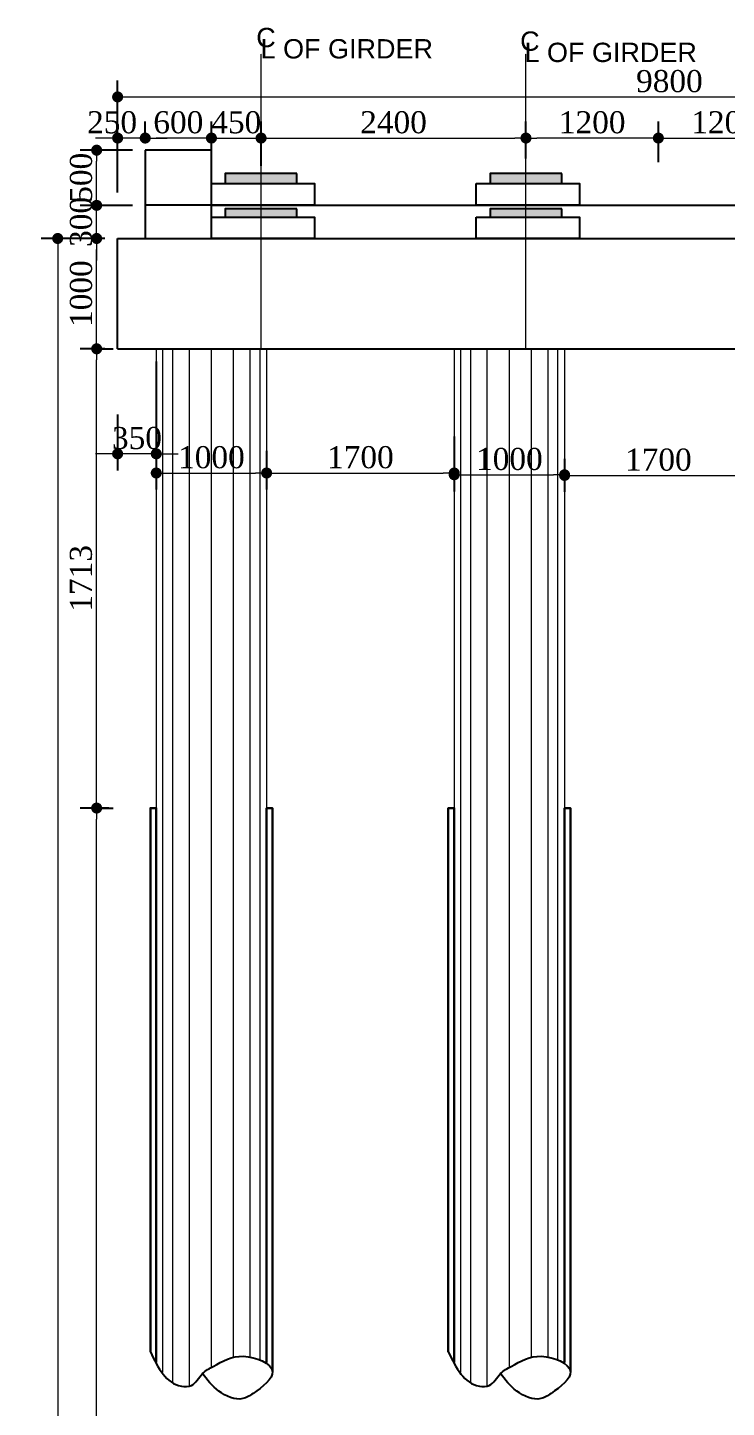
# Model space of a CAD drawing. Header units: millimetres. Extents: x -452357 to 35267, y 81803 to 461763.
# Drawn here: x -277577 to -271245, y 292530 to 305036 of the extents above; entities that cross this region are included whole.
import ezdxf

# ---------------------------------------------------------------- set-up
doc = ezdxf.new("R2010")
doc.units = ezdxf.units.MM
doc.header["$PDMODE"] = 2
doc.linetypes.add('CENTER', pattern=[2, 1.25, -0.25, 0.25, -0.25])
doc.layers.get('Defpoints').update_dxf_attribs({"lineweight": 13})
for name, color, linetype, lineweight in [('Center Line', 34, 'Continuous', 15), ('dim', 96, 'Continuous', 25), ('Dimision', 96, 'Continuous', 18), ('hatch', 65, 'Continuous', 15), ('Pile', 11, 'Continuous', 15), ('Steel Casing', 70, 'Continuous', 30), ('Text', 7, 'Continuous', 15)]:
    doc.layers.add(name, color=color, linetype=linetype, lineweight=lineweight)
doc.layers.add('Pire Line', color=11, linetype='Continuous')
doc.styles.add('ROMANS', font='arial.ttf', dxfattribs={"height": 200})
doc.styles.get("Standard").update_dxf_attribs({"font": 'times.ttf'})
doc.dimstyles.new('ISO-25', dxfattribs={"dimtxt": 175, "dimasz": 100, "dimexe": 65, "dimexo": 115.625, "dimgap": 40, "dimtad": 1, "dimtoh": 1, "dimdec": 0, "dimtxsty": 'Standard', "dimblk": 'DOT', "dimcen": 300, "dimclrd": 256, "dimclre": 256, "dimclrt": 256, "dimadec": 0, "dimazin": 0, "dimtfac": 1, "dimtdec": 0, "dimtix": 1, "dimtmove": 0, "dimatfit": 3, "dimldrblk": 'DOT', "dimfxl": 75, "dimlwd": -1, "dimarcsym": 0})

# ---------------------------------------------------------------- blocks, each defined once
blk = doc.blocks.new('_Dot')
at = {"color": 0, "linetype": 'ByBlock', "lineweight": -2}
blk.add_line((-0.5, 0), (-1, 0), dxfattribs=at)
at = {"color": 0, "linetype": 'ByBlock', "const_width": 0.5}
blk.add_lwpolyline([(-0.25, 0, 1), (0.25, 0, 1)], format="xyb", close=True, dxfattribs=at)
blk = doc.blocks.new('*D451')
at = {"layer": 'Defpoints', "color": 0, "ltscale": 3, "transparency": 16777216}
for p in [(-276951, 303125), (-276761, 303125), (-276761, 302125)]:
    blk.add_point(p, dxfattribs=at)
at = {"layer": 'Dimision', "color": 1, "lineweight": -2, "ltscale": 3, "transparency": 16777216}
for p, q in [((-276877, 303125), (-277101, 303125)), ((-276877, 302125), (-277101, 302125))]:
    blk.add_line(p, q, dxfattribs=at)
at = {"layer": 'Dimision', "ltscale": 3, "transparency": 16777216}
blk.add_line((-276951, 302225), (-276951, 303025), dxfattribs=at)
at = {"layer": 'Dimision', "ltscale": 3, "transparency": 16777216, "xscale": 100, "yscale": 100, "zscale": 100}
for p, rotation in [((-276951, 303125), 90), ((-276951, 302125), 270)]:
    blk.add_blockref('_Dot', p, dxfattribs=dict(at, rotation=rotation))
at = {"layer": 'Dimision', "ltscale": 3, "transparency": 16777216, "insert": (-277092, 302625), "char_height": 200, "attachment_point": 5, "rotation": 90}
blk.add_mtext('1000', dxfattribs=at)
blk = doc.blocks.new('*D395')
at = {"layer": 'Defpoints', "color": 0, "ltscale": 3, "transparency": 16777216}
for p in [(-275461, 304035), (-275911, 303668), (-275461, 303733)]:
    blk.add_point(p, dxfattribs=at)
at = {"layer": 'Dimision', "color": 1, "lineweight": -2, "ltscale": 3, "transparency": 16777216}
for p, q in [((-275911, 303783), (-275911, 304185)), ((-275461, 303849), (-275461, 304185))]:
    blk.add_line(p, q, dxfattribs=at)
at = {"layer": 'Dimision', "ltscale": 3, "transparency": 16777216}
for p, q in [((-276011, 304035), (-276111, 304035)), ((-275911, 304035), (-275461, 304035)), ((-275361, 304035), (-275261, 304035))]:
    blk.add_line(p, q, dxfattribs=at)
at = {"layer": 'Dimision', "ltscale": 3, "transparency": 16777216, "xscale": 100, "yscale": 100, "zscale": 100}
blk.add_blockref('_Dot', (-275911, 304035), dxfattribs=at)
at = {"layer": 'Dimision', "ltscale": 3, "transparency": 16777216, "xscale": 100, "yscale": 100, "zscale": 100, "rotation": 180}
blk.add_blockref('_Dot', (-275461, 304035), dxfattribs=at)
at = {"layer": 'Dimision', "ltscale": 3, "transparency": 16777216, "insert": (-275686, 304177), "char_height": 200, "attachment_point": 5}
blk.add_mtext('450', dxfattribs=at)
blk = doc.blocks.new('*D396')
at = {"layer": 'Defpoints', "color": 0, "ltscale": 3, "transparency": 16777216}
for p in [(-273061, 304035), (-273061, 303733), (-271861, 303701)]:
    blk.add_point(p, dxfattribs=at)
at = {"layer": 'Dimision', "color": 1, "lineweight": -2, "ltscale": 3, "transparency": 16777216}
for p, q in [((-273061, 303849), (-273061, 304185)), ((-271861, 303816), (-271861, 304185))]:
    blk.add_line(p, q, dxfattribs=at)
at = {"layer": 'Dimision', "ltscale": 3, "transparency": 16777216}
blk.add_line((-271961, 304035), (-272961, 304035), dxfattribs=at)
at = {"layer": 'Dimision', "ltscale": 3, "transparency": 16777216, "xscale": 100, "yscale": 100, "zscale": 100, "rotation": 180}
blk.add_blockref('_Dot', (-273061, 304035), dxfattribs=at)
at = {"layer": 'Dimision', "ltscale": 3, "transparency": 16777216, "xscale": 100, "yscale": 100, "zscale": 100}
blk.add_blockref('_Dot', (-271861, 304035), dxfattribs=at)
at = {"layer": 'Dimision', "ltscale": 3, "transparency": 16777216, "insert": (-272461, 304177), "char_height": 200, "attachment_point": 5}
blk.add_mtext('1200', dxfattribs=at)
blk = doc.blocks.new('*D397')
at = {"layer": 'Defpoints', "color": 0, "ltscale": 3, "transparency": 16777216}
for p in [(-270661, 304035), (-271861, 303701), (-270661, 303651)]:
    blk.add_point(p, dxfattribs=at)
at = {"layer": 'Dimision', "color": 1, "lineweight": -2, "ltscale": 3, "transparency": 16777216}
for p, q in [((-271861, 303816), (-271861, 304185)), ((-270661, 303767), (-270661, 304185))]:
    blk.add_line(p, q, dxfattribs=at)
at = {"layer": 'Dimision', "ltscale": 3, "transparency": 16777216}
blk.add_line((-271761, 304035), (-270761, 304035), dxfattribs=at)
at = {"layer": 'Dimision', "ltscale": 3, "transparency": 16777216, "xscale": 100, "yscale": 100, "zscale": 100, "rotation": 180}
blk.add_blockref('_Dot', (-271861, 304035), dxfattribs=at)
at = {"layer": 'Dimision', "ltscale": 3, "transparency": 16777216, "xscale": 100, "yscale": 100, "zscale": 100}
blk.add_blockref('_Dot', (-270661, 304035), dxfattribs=at)
at = {"layer": 'Dimision', "ltscale": 3, "transparency": 16777216, "insert": (-271261, 304177), "char_height": 200, "attachment_point": 5}
blk.add_mtext('1200', dxfattribs=at)
blk = doc.blocks.new('*D399')
at = {"layer": 'Defpoints', "color": 0, "ltscale": 3, "transparency": 16777216}
for p in [(-266961, 304408), (-276761, 303442), (-266961, 303511)]:
    blk.add_point(p, dxfattribs=at)
at = {"layer": 'Dimision', "color": 1, "lineweight": -2, "ltscale": 3, "transparency": 16777216}
for p, q in [((-276761, 303557), (-276761, 304558)), ((-266961, 303627), (-266961, 304558))]:
    blk.add_line(p, q, dxfattribs=at)
at = {"layer": 'Dimision', "ltscale": 3, "transparency": 16777216}
blk.add_line((-276661, 304408), (-267061, 304408), dxfattribs=at)
at = {"layer": 'Dimision', "ltscale": 3, "transparency": 16777216, "xscale": 100, "yscale": 100, "zscale": 100, "rotation": 180}
blk.add_blockref('_Dot', (-276761, 304408), dxfattribs=at)
at = {"layer": 'Dimision', "ltscale": 3, "transparency": 16777216, "xscale": 100, "yscale": 100, "zscale": 100}
blk.add_blockref('_Dot', (-266961, 304408), dxfattribs=at)
at = {"layer": 'Dimision', "ltscale": 3, "transparency": 16777216, "insert": (-271761, 304550), "char_height": 200, "attachment_point": 5}
blk.add_mtext('9800', dxfattribs=at)
blk = doc.blocks.new('*D400')
at = {"layer": 'Defpoints', "color": 0, "ltscale": 3, "transparency": 16777216}
for p in [(-273061, 304035), (-275461, 303668), (-273061, 303733)]:
    blk.add_point(p, dxfattribs=at)
at = {"layer": 'Dimision', "color": 1, "lineweight": -2, "ltscale": 3, "transparency": 16777216}
for p, q in [((-275461, 303783), (-275461, 304185)), ((-273061, 303849), (-273061, 304185))]:
    blk.add_line(p, q, dxfattribs=at)
at = {"layer": 'Dimision', "ltscale": 3, "transparency": 16777216}
blk.add_line((-275361, 304035), (-273161, 304035), dxfattribs=at)
at = {"layer": 'Dimision', "ltscale": 3, "transparency": 16777216, "xscale": 100, "yscale": 100, "zscale": 100, "rotation": 180}
blk.add_blockref('_Dot', (-275461, 304035), dxfattribs=at)
at = {"layer": 'Dimision', "ltscale": 3, "transparency": 16777216, "xscale": 100, "yscale": 100, "zscale": 100}
blk.add_blockref('_Dot', (-273061, 304035), dxfattribs=at)
at = {"layer": 'Dimision', "ltscale": 3, "transparency": 16777216, "insert": (-274261, 304177), "char_height": 200, "attachment_point": 5}
blk.add_mtext('2400', dxfattribs=at)
blk = doc.blocks.new('*D340')
at = {"layer": 'Defpoints', "color": 0, "ltscale": 3, "transparency": 16777216}
for p in [(-277015, 297962), (-276951, 297962), (-276798, 286962)]:
    blk.add_point(p, dxfattribs=at)
at = {"layer": 'Dimision', "color": 1, "lineweight": -2, "ltscale": 3, "transparency": 16777216}
for p, q in [((-276900, 297962), (-276801, 297962)), ((-276914, 286962), (-277101, 286962))]:
    blk.add_line(p, q, dxfattribs=at)
at = {"layer": 'Dimision', "ltscale": 3, "transparency": 16777216}
blk.add_line((-276951, 287062), (-276951, 297862), dxfattribs=at)
at = {"layer": 'Dimision', "ltscale": 3, "transparency": 16777216, "xscale": 100, "yscale": 100, "zscale": 100}
for p, rotation in [((-276951, 297962), 90), ((-276951, 286962), 270)]:
    blk.add_blockref('_Dot', p, dxfattribs=dict(at, rotation=rotation))
at = {"layer": 'Dimision', "ltscale": 3, "transparency": 16777216, "insert": (-277092, 292001), "char_height": 200, "attachment_point": 5, "rotation": 90}
blk.add_mtext('22000', dxfattribs=at)
blk = doc.blocks.new('*D342')
at = {"layer": 'Defpoints', "color": 0, "ltscale": 0.25, "transparency": 16777216}
for p in [(-277070, 302125), (-276951, 302125), (-276726, 297962)]:
    blk.add_point(p, dxfattribs=at)
at = {"layer": 'Dimision', "color": 1, "lineweight": -2, "ltscale": 0.25, "transparency": 16777216}
for p, q in [((-276954, 302125), (-276801, 302125)), ((-276841, 297962), (-277101, 297962))]:
    blk.add_line(p, q, dxfattribs=at)
at = {"layer": 'Dimision', "ltscale": 0.25, "transparency": 16777216}
blk.add_line((-276951, 298062), (-276951, 302025), dxfattribs=at)
at = {"layer": 'Dimision', "ltscale": 0.25, "transparency": 16777216, "xscale": 100, "yscale": 100, "zscale": 100}
for p, rotation in [((-276951, 302125), 90), ((-276951, 297962), 270)]:
    blk.add_blockref('_Dot', p, dxfattribs=dict(at, rotation=rotation))
at = {"layer": 'Dimision', "ltscale": 0.25, "transparency": 16777216, "insert": (-277093, 300044), "char_height": 200, "attachment_point": 5, "rotation": 90}
blk.add_mtext('1713', dxfattribs=at)
blk = doc.blocks.new('*D343')
at = {"layer": 'Defpoints', "color": 0, "ltscale": 3, "transparency": 16777216}
for p in [(-276411, 302125), (-276761, 301645), (-276761, 301173)]:
    blk.add_point(p, dxfattribs=at)
at = {"layer": 'Dimision', "color": 1, "lineweight": -2, "ltscale": 3, "transparency": 16777216}
for p, q in [((-276411, 302010), (-276411, 301023)), ((-276761, 301530), (-276761, 301023))]:
    blk.add_line(p, q, dxfattribs=at)
at = {"layer": 'Dimision', "ltscale": 3, "transparency": 16777216}
for p, q in [((-276861, 301173), (-276961, 301173)), ((-276411, 301173), (-276761, 301173)), ((-276311, 301173), (-276211, 301173))]:
    blk.add_line(p, q, dxfattribs=at)
at = {"layer": 'Dimision', "ltscale": 3, "transparency": 16777216, "xscale": 100, "yscale": 100, "zscale": 100}
blk.add_blockref('_Dot', (-276761, 301173), dxfattribs=at)
at = {"layer": 'Dimision', "ltscale": 3, "transparency": 16777216, "xscale": 100, "yscale": 100, "zscale": 100, "rotation": 180}
blk.add_blockref('_Dot', (-276411, 301173), dxfattribs=at)
at = {"layer": 'Dimision', "ltscale": 3, "transparency": 16777216, "insert": (-276586, 301315), "char_height": 200, "attachment_point": 5}
blk.add_mtext('350', dxfattribs=at)
blk = doc.blocks.new('*D353')
at = {"layer": 'Defpoints', "color": 0, "ltscale": 0.25, "transparency": 16777216}
for p in [(-276511, 304035), (-276511, 303925), (-275911, 303668)]:
    blk.add_point(p, dxfattribs=at)
at = {"layer": 'Dimision', "color": 1, "lineweight": -2, "ltscale": 0.25, "transparency": 16777216}
for p, q in [((-276511, 304041), (-276511, 304185)), ((-275911, 303783), (-275911, 304185))]:
    blk.add_line(p, q, dxfattribs=at)
at = {"layer": 'Dimision', "ltscale": 0.25, "transparency": 16777216}
blk.add_line((-276011, 304035), (-276411, 304035), dxfattribs=at)
at = {"layer": 'Dimision', "ltscale": 0.25, "transparency": 16777216, "xscale": 100, "yscale": 100, "zscale": 100, "rotation": 180}
blk.add_blockref('_Dot', (-276511, 304035), dxfattribs=at)
at = {"layer": 'Dimision', "ltscale": 0.25, "transparency": 16777216, "xscale": 100, "yscale": 100, "zscale": 100}
blk.add_blockref('_Dot', (-275911, 304035), dxfattribs=at)
at = {"layer": 'Dimision', "ltscale": 0.25, "transparency": 16777216, "insert": (-276211, 304177), "char_height": 200, "attachment_point": 5}
blk.add_mtext('600', dxfattribs=at)
blk = doc.blocks.new('*D354')
at = {"layer": 'Defpoints', "color": 0, "ltscale": 0.25, "transparency": 16777216}
for p in [(-276761, 304035), (-276511, 303925), (-276761, 303425)]:
    blk.add_point(p, dxfattribs=at)
at = {"layer": 'Dimision', "color": 1, "lineweight": -2, "ltscale": 0.25, "transparency": 16777216}
for p, q in [((-276761, 303541), (-276761, 304185)), ((-276511, 304041), (-276511, 304185))]:
    blk.add_line(p, q, dxfattribs=at)
at = {"layer": 'Dimision', "ltscale": 0.25, "transparency": 16777216}
for p, q in [((-276861, 304035), (-276961, 304035)), ((-276511, 304035), (-276761, 304035)), ((-276411, 304035), (-276311, 304035))]:
    blk.add_line(p, q, dxfattribs=at)
at = {"layer": 'Dimision', "ltscale": 0.25, "transparency": 16777216, "xscale": 100, "yscale": 100, "zscale": 100}
blk.add_blockref('_Dot', (-276761, 304035), dxfattribs=at)
at = {"layer": 'Dimision', "ltscale": 0.25, "transparency": 16777216, "xscale": 100, "yscale": 100, "zscale": 100, "rotation": 180}
blk.add_blockref('_Dot', (-276511, 304035), dxfattribs=at)
at = {"layer": 'Dimision', "ltscale": 0.25, "transparency": 16777216, "insert": (-276811, 304177), "char_height": 200, "attachment_point": 5}
blk.add_mtext('250', dxfattribs=at)
blk = doc.blocks.new('*D423')
at = {"layer": 'Defpoints', "color": 0, "ltscale": 0.25, "transparency": 16777216}
for p in [(-276951, 303425), (-276511, 303425), (-276761, 303125)]:
    blk.add_point(p, dxfattribs=at)
at = {"layer": 'Dimision', "ltscale": 0.25, "transparency": 16777216}
for p, q in [((-276951, 303525), (-276951, 303625)), ((-276951, 303125), (-276951, 303425)), ((-276951, 303025), (-276951, 302925))]:
    blk.add_line(p, q, dxfattribs=at)
at = {"layer": 'Dimision', "color": 1, "lineweight": -2, "ltscale": 0.25, "transparency": 16777216}
for p, q in [((-276627, 303425), (-277101, 303425)), ((-276877, 303125), (-277101, 303125))]:
    blk.add_line(p, q, dxfattribs=at)
at = {"layer": 'Dimision', "ltscale": 0.25, "transparency": 16777216, "xscale": 100, "yscale": 100, "zscale": 100}
for p, rotation in [((-276951, 303425), 270), ((-276951, 303125), 90)]:
    blk.add_blockref('_Dot', p, dxfattribs=dict(at, rotation=rotation))
at = {"layer": 'Dimision', "ltscale": 0.25, "transparency": 16777216, "insert": (-277092, 303275), "char_height": 200, "attachment_point": 5, "rotation": 90}
blk.add_mtext('300', dxfattribs=at)
blk = doc.blocks.new('*D425')
at = {"layer": 'Defpoints', "color": 0, "ltscale": 0.25, "transparency": 16777216}
for p in [(-276761, 303125), (-277304, 276885), (-276411, 276885)]:
    blk.add_point(p, dxfattribs=at)
at = {"layer": 'Dimision', "color": 1, "lineweight": -2, "ltscale": 0.25, "transparency": 16777216}
for p, q in [((-276877, 303125), (-277454, 303125)), ((-276527, 276885), (-277454, 276885))]:
    blk.add_line(p, q, dxfattribs=at)
at = {"layer": 'Dimision', "ltscale": 0.25, "transparency": 16777216}
blk.add_line((-277304, 303025), (-277304, 276985), dxfattribs=at)
at = {"layer": 'Dimision', "ltscale": 0.25, "transparency": 16777216, "xscale": 100, "yscale": 100, "zscale": 100}
for p, rotation in [((-277304, 303125), 90), ((-277304, 276885), 270)]:
    blk.add_blockref('_Dot', p, dxfattribs=dict(at, rotation=rotation))
at = {"layer": 'Dimision', "ltscale": 0.25, "transparency": 16777216, "insert": (-277446, 290005), "char_height": 200, "attachment_point": 5, "rotation": 90}
blk.add_mtext('56450', dxfattribs=at)
blk = doc.blocks.new('*D369')
at = {"layer": 'Defpoints', "color": 0, "ltscale": 0.25, "transparency": 16777216}
for p in [(-276951, 303925), (-276511, 303925), (-276511, 303425)]:
    blk.add_point(p, dxfattribs=at)
at = {"layer": 'Dimision', "color": 1, "lineweight": -2, "ltscale": 0.25, "transparency": 16777216}
for p, q in [((-276627, 303925), (-277101, 303925)), ((-276627, 303425), (-277101, 303425))]:
    blk.add_line(p, q, dxfattribs=at)
at = {"layer": 'Dimision', "ltscale": 0.25, "transparency": 16777216}
blk.add_line((-276951, 303525), (-276951, 303825), dxfattribs=at)
at = {"layer": 'Dimision', "ltscale": 0.25, "transparency": 16777216, "xscale": 100, "yscale": 100, "zscale": 100}
for p, rotation in [((-276951, 303925), 90), ((-276951, 303425), 270)]:
    blk.add_blockref('_Dot', p, dxfattribs=dict(at, rotation=rotation))
at = {"layer": 'Dimision', "ltscale": 0.25, "transparency": 16777216, "insert": (-277092, 303675), "char_height": 200, "attachment_point": 5, "rotation": 90}
blk.add_mtext('500', dxfattribs=at)
blk = doc.blocks.new('*D440')
at = {"layer": 'Defpoints', "color": 0, "ltscale": 0.25, "transparency": 16777216}
for p in [(-276411, 301640), (-275411, 301315), (-275411, 300999)]:
    blk.add_point(p, dxfattribs=at)
at = {"layer": 'Dimision', "color": 1, "lineweight": -2, "ltscale": 0.25, "transparency": 16777216}
for p, q in [((-276411, 301524), (-276411, 300849)), ((-275411, 301199), (-275411, 300849))]:
    blk.add_line(p, q, dxfattribs=at)
at = {"layer": 'Dimision', "ltscale": 0.25, "transparency": 16777216}
blk.add_line((-276311, 300999), (-275511, 300999), dxfattribs=at)
at = {"layer": 'Dimision', "ltscale": 0.25, "transparency": 16777216, "xscale": 100, "yscale": 100, "zscale": 100, "rotation": 180}
blk.add_blockref('_Dot', (-276411, 300999), dxfattribs=at)
at = {"layer": 'Dimision', "ltscale": 0.25, "transparency": 16777216, "xscale": 100, "yscale": 100, "zscale": 100}
blk.add_blockref('_Dot', (-275411, 300999), dxfattribs=at)
at = {"layer": 'Dimision', "ltscale": 0.25, "transparency": 16777216, "insert": (-275911, 301141), "char_height": 200, "attachment_point": 5}
blk.add_mtext('1000', dxfattribs=at)
blk = doc.blocks.new('*D441')
at = {"layer": 'Defpoints', "color": 0, "ltscale": 0.25, "transparency": 16777216}
for p in [(-273711, 301445), (-275411, 301315), (-273711, 300999)]:
    blk.add_point(p, dxfattribs=at)
at = {"layer": 'Dimision', "color": 1, "lineweight": -2, "ltscale": 0.25, "transparency": 16777216}
for p, q in [((-273711, 301329), (-273711, 300849)), ((-275411, 301199), (-275411, 300849))]:
    blk.add_line(p, q, dxfattribs=at)
at = {"layer": 'Dimision', "ltscale": 0.25, "transparency": 16777216}
blk.add_line((-275311, 300999), (-273811, 300999), dxfattribs=at)
at = {"layer": 'Dimision', "ltscale": 0.25, "transparency": 16777216, "xscale": 100, "yscale": 100, "zscale": 100, "rotation": 180}
blk.add_blockref('_Dot', (-275411, 300999), dxfattribs=at)
at = {"layer": 'Dimision', "ltscale": 0.25, "transparency": 16777216, "xscale": 100, "yscale": 100, "zscale": 100}
blk.add_blockref('_Dot', (-273711, 300999), dxfattribs=at)
at = {"layer": 'Dimision', "ltscale": 0.25, "transparency": 16777216, "insert": (-274561, 301141), "char_height": 200, "attachment_point": 5}
blk.add_mtext('1700', dxfattribs=at)
blk = doc.blocks.new('*D442')
at = {"layer": 'Defpoints', "color": 0, "ltscale": 0.25, "transparency": 16777216}
for p in [(-273711, 301445), (-272711, 301244), (-272711, 300983)]:
    blk.add_point(p, dxfattribs=at)
at = {"layer": 'Dimision', "color": 1, "lineweight": -2, "ltscale": 0.25, "transparency": 16777216}
for p, q in [((-273711, 301329), (-273711, 300833)), ((-272711, 301128), (-272711, 300833))]:
    blk.add_line(p, q, dxfattribs=at)
at = {"layer": 'Dimision', "ltscale": 0.25, "transparency": 16777216}
blk.add_line((-273611, 300983), (-272811, 300983), dxfattribs=at)
at = {"layer": 'Dimision', "ltscale": 0.25, "transparency": 16777216, "xscale": 100, "yscale": 100, "zscale": 100, "rotation": 180}
blk.add_blockref('_Dot', (-273711, 300983), dxfattribs=at)
at = {"layer": 'Dimision', "ltscale": 0.25, "transparency": 16777216, "xscale": 100, "yscale": 100, "zscale": 100}
blk.add_blockref('_Dot', (-272711, 300983), dxfattribs=at)
at = {"layer": 'Dimision', "ltscale": 0.25, "transparency": 16777216, "insert": (-273211, 301125), "char_height": 200, "attachment_point": 5}
blk.add_mtext('1000', dxfattribs=at)
blk = doc.blocks.new('*D443')
at = {"layer": 'Defpoints', "color": 0, "ltscale": 0.25, "transparency": 16777216}
for p in [(-272711, 301244), (-271011, 301218), (-271011, 300977)]:
    blk.add_point(p, dxfattribs=at)
at = {"layer": 'Dimision', "color": 1, "lineweight": -2, "ltscale": 0.25, "transparency": 16777216}
for p, q in [((-272711, 301128), (-272711, 300827)), ((-271011, 301102), (-271011, 300827))]:
    blk.add_line(p, q, dxfattribs=at)
at = {"layer": 'Dimision', "ltscale": 0.25, "transparency": 16777216}
blk.add_line((-272611, 300977), (-271111, 300977), dxfattribs=at)
at = {"layer": 'Dimision', "ltscale": 0.25, "transparency": 16777216, "xscale": 100, "yscale": 100, "zscale": 100, "rotation": 180}
blk.add_blockref('_Dot', (-272711, 300977), dxfattribs=at)
at = {"layer": 'Dimision', "ltscale": 0.25, "transparency": 16777216, "xscale": 100, "yscale": 100, "zscale": 100}
blk.add_blockref('_Dot', (-271011, 300977), dxfattribs=at)
at = {"layer": 'Dimision', "ltscale": 0.25, "transparency": 16777216, "insert": (-271861, 301119), "char_height": 200, "attachment_point": 5}
blk.add_mtext('1700', dxfattribs=at)

msp = doc.modelspace()

# ---------------------------------------------------------------- hatches: boundary and pattern name
at = {"layer": 'Pire Line', "ltscale": 3}
h = msp.add_hatch(color=256, dxfattribs=at)
h.paths.add_polyline_path([(-275136.2, 303713.5), (-275461.2, 303713.5), (-275461.2, 303623.5), (-275136.2, 303623.5)])
h.paths.add_polyline_path([(-275461.2, 303713.5), (-275786.2, 303713.5), (-275786.2, 303623.5), (-275461.2, 303623.5)])
h = msp.add_hatch(color=256, dxfattribs=at)
h.paths.add_polyline_path([(-272736.2, 303713.5), (-273061.2, 303713.5), (-273061.2, 303623.5), (-272736.2, 303623.5)])
h.paths.add_polyline_path([(-273061.2, 303713.5), (-273386.2, 303713.5), (-273386.2, 303623.5), (-273061.2, 303623.5)])
h = msp.add_hatch(color=256, dxfattribs=at)
h.paths.add_polyline_path([(-275136.2, 303394.5), (-275461.2, 303394.5), (-275461.2, 303319.5), (-275136.2, 303319.5)])
h.paths.add_polyline_path([(-275461.2, 303394.5), (-275786.2, 303394.5), (-275786.2, 303319.5), (-275461.2, 303319.5)])
h = msp.add_hatch(color=256, dxfattribs=at)
h.paths.add_polyline_path([(-272736.2, 303394.5), (-273061.2, 303394.5), (-273061.2, 303319.5), (-272736.2, 303319.5)])
h.paths.add_polyline_path([(-273061.2, 303394.5), (-273386.2, 303394.5), (-273386.2, 303319.5), (-273061.2, 303319.5)])

# ---------------------------------------------------------------- linework, layer by layer
at = {"layer": 'Center Line', "linetype": 'CENTER'}
for p, q in [((-275461.2, 302125.5), (-275461.2, 304797.4)), ((-273061.2, 302125.5), (-273061.2, 304797.4))]:
    msp.add_line(p, q, dxfattribs=at)
at = {"layer": 'dim', "ltscale": 30}
for points in [[(-276464.6, 293032), (-276182.8, 292722.2), (-276093, 292729.6), (-275991.8, 292835.6), (-275894.4, 292901.5), (-275620.2, 292993.2), (-275357.8, 292855.9), (-275531.9, 292657.2), (-275625.4, 292609.4), (-275844.5, 292678.1), (-275991.8, 292835.6)], [(-273764.6, 293032), (-273482.8, 292722.2), (-273393, 292729.6), (-273291.8, 292835.6), (-273194.4, 292901.5), (-272920.2, 292993.2), (-272657.8, 292855.9), (-272831.9, 292657.2), (-272925.4, 292609.4), (-273144.5, 292678.1), (-273291.8, 292835.6)]]:
    msp.add_spline(points, degree=3, dxfattribs=at)
at = {"layer": 'hatch', "ltscale": 3}
for p, q in [((-276351.6, 297962.5), (-276351.6, 302125.5)), ((-276261.2, 297962.5), (-276261.2, 302125.5)), ((-276261.2, 297962.5), (-276261.2, 302125.5)), ((-276111.2, 297962.5), (-276111.2, 302125.5)), ((-275911.2, 297962.5), (-275911.2, 302125.5)), ((-275911.2, 297962.5), (-275911.2, 302125.5)), ((-275911.2, 297962.5), (-275911.2, 302125.5)), ((-275911.2, 297962.5), (-275911.2, 302125.5)), ((-275711.2, 297962.5), (-275711.2, 302119.7)), ((-275561.2, 297962.5), (-275561.2, 302119.7)), ((-275561.2, 297962.5), (-275561.2, 302119.7)), ((-275470.8, 297962.5), (-275470.8, 302119.7)), ((-273651.6, 297962.5), (-273651.6, 302125.5)), ((-273561.2, 297962.5), (-273561.2, 302125.5)), ((-273561.2, 297962.5), (-273561.2, 302125.5)), ((-273411.2, 297962.5), (-273411.2, 302125.5)), ((-273211.2, 297962.5), (-273211.2, 302125.5)), ((-273211.2, 297962.5), (-273211.2, 302125.5)), ((-273211.2, 297962.5), (-273211.2, 302125.5)), ((-273211.2, 297962.5), (-273211.2, 302125.5)), ((-273011.2, 297962.5), (-273011.2, 302125.5)), ((-272861.2, 297962.5), (-272861.2, 302125.5)), ((-272861.2, 297962.5), (-272861.2, 302125.5)), ((-272770.8, 297962.5), (-272770.8, 302125.5)), ((-276351.6, 292848.2), (-276351.6, 297962.5)), ((-276261.2, 292757.5), (-276261.2, 297962.5)), ((-276261.2, 292762), (-276261.2, 297962.5)), ((-276111.2, 292720), (-276111.2, 297962.5)), ((-275911.2, 292892.2), (-275911.2, 297962.5)), ((-275911.2, 292892.2), (-275911.2, 297962.5)), ((-275911.2, 292892.2), (-275911.2, 297962.5)), ((-275911.2, 292892.2), (-275911.2, 297962.5)), ((-275711.2, 292984), (-275711.2, 297962.5)), ((-275561.2, 292986.6), (-275561.2, 297962.5)), ((-275561.2, 292986.6), (-275561.2, 297962.5)), ((-275470.8, 292960.2), (-275470.8, 297962.5)), ((-273651.6, 292848.2), (-273651.6, 297962.5)), ((-273561.2, 292757.5), (-273561.2, 297962.5)), ((-273561.2, 292762), (-273561.2, 297962.5)), ((-273411.2, 292720), (-273411.2, 297962.5)), ((-273211.2, 292892.2), (-273211.2, 297962.5)), ((-273211.2, 292892.2), (-273211.2, 297962.5)), ((-273211.2, 292892.2), (-273211.2, 297962.5)), ((-273211.2, 292892.2), (-273211.2, 297962.5)), ((-273011.2, 292984), (-273011.2, 297962.5)), ((-272861.2, 292986.6), (-272861.2, 297962.5)), ((-272861.2, 292986.6), (-272861.2, 297962.5)), ((-272770.8, 292960.2), (-272770.8, 297962.5))]:
    msp.add_line(p, q, dxfattribs=at)
at = {"layer": 'Pile', "ltscale": 3}
for points in [[(-276411.2, 302125.5), (-276411.2, 298155.9), (-276410.9, 292937.1)], [(-275411.2, 302119.7), (-275411.3, 297962.5)], [(-273711.2, 302125.5), (-273711.2, 297962.5)], [(-272711.2, 302125.5), (-272711.3, 297962.5)], [(-275411.3, 297962.5), (-275411.5, 292937.1)], [(-273711.1, 297962.5), (-273710.9, 292937.1)], [(-272711.3, 297962.5), (-272711.5, 292937.1)]]:
    msp.add_lwpolyline(points, dxfattribs=at)
at = {"layer": 'Pire Line', "ltscale": 3}
for p, q in [((-275911.2, 303925.5), (-276511.2, 303925.5)), ((-276511.2, 303925.5), (-276511.2, 303425.5)), ((-275911.2, 303425.5), (-275911.2, 303925.5)), ((-275911.2, 303425.5), (-276511.2, 303425.5)), ((-276511.2, 303425.5), (-276511.2, 303125.5)), ((-275911.2, 303125.5), (-275911.2, 303425.5)), ((-275911.2, 303425.5), (-267211.2, 303425.5)), ((-276761.2, 303125.5), (-266961.2, 303125.5)), ((-276761.2, 302125.5), (-276761.2, 303125.5)), ((-276761.2, 302125.5), (-266961.2, 302125.5))]:
    msp.add_line(p, q, dxfattribs=at)
at = {"layer": 'Pire Line', "ltscale": 5}
for points in [[(-275136.2, 303713.5), (-275786.2, 303713.5), (-275786.2, 303623.5), (-275136.2, 303623.5)], [(-272736.2, 303713.5), (-273386.2, 303713.5), (-273386.2, 303623.5), (-272736.2, 303623.5)], [(-275136.2, 303394.5), (-275786.2, 303394.5), (-275786.2, 303319.5), (-275136.2, 303319.5)], [(-272736.2, 303394.5), (-273386.2, 303394.5), (-273386.2, 303319.5), (-272736.2, 303319.5)]]:
    msp.add_lwpolyline(points, close=True, dxfattribs=at)
at = {"layer": 'Pire Line', "ltscale": 3}
for points in [[(-275911.2, 303623.5), (-274976.2, 303623.5), (-274976.2, 303425.5), (-275911.2, 303425.5)], [(-273511.2, 303623.5), (-272576.2, 303623.5), (-272576.2, 303425.5), (-273511.2, 303425.5)], [(-275911.2, 303319.5), (-274976.2, 303319.5), (-274976.2, 303125.5), (-275911.2, 303125.5)], [(-273511.2, 303319.5), (-272576.2, 303319.5), (-272576.2, 303125.5), (-273511.2, 303125.5)]]:
    msp.add_lwpolyline(points, close=True, dxfattribs=at)
at = {"layer": 'Steel Casing', "linetype": 'Continuous', "ltscale": 0.3}
for points in [[(-276464.6, 293032), (-276464.6, 297962.5), (-276411.3, 297962.5), (-276411.3, 292937.7)], [(-275357.8, 292855.9), (-275357.8, 297962.5), (-275411.1, 297962.5), (-275411.1, 292937.7)], [(-273764.6, 293032), (-273764.6, 297962.5), (-273711.3, 297962.5), (-273711.3, 292937.7)], [(-272657.8, 292855.9), (-272657.8, 297962.5), (-272711.1, 297962.5), (-272711.1, 292937.7)]]:
    msp.add_lwpolyline(points, dxfattribs=at)

# ---------------------------------------------------------------- texts
at = {"layer": 'Text', "char_height": 175, "width": 8235.459, "attachment_point": 1, "style": 'ROMANS'}
for s, insert in [('C', (-275505, 305033.7)), ('L OF GIRDER', (-275465.6, 304931.7)), ('C', (-273113.7, 305001.2)), ('L OF GIRDER', (-273074.3, 304899.2))]:
    msp.add_mtext(s, dxfattribs=dict(at, insert=insert))

# ---------------------------------------------------------------- dimensions: what is measured, and where the dimension line sits
at = {"layer": 'Dimision', "ltscale": 3}
dim = msp.add_linear_dim(base=(-266961.2, 304408.4), p1=(-276761.2, 303441.8), p2=(-266961.2, 303511.5), dimstyle='ISO-25', override={"dimtxt": 200, "dimexe": 150, "dimclre": 1}, dxfattribs=at)
dim.commit()
dim.dimension.update_dxf_attribs({"geometry": '*D399', "text_midpoint": (-271761.2, 304408.4), "dimtype": 160})
at = {"layer": 'Dimision', "ltscale": 0.25}
dim = msp.add_linear_dim(base=(-276761.2, 304035.1), p1=(-276511.2, 303925.5), p2=(-276761.2, 303425.5), dimstyle='ISO-25', override={"dimtxt": 200, "dimexe": 150, "dimclre": 1, "dimtmove": 1}, dxfattribs=at)
dim.commit()
dim.dimension.update_dxf_attribs({"geometry": '*D354', "text_midpoint": (-276811.2, 304035.1), "dimtype": 160})
dim = msp.add_linear_dim(base=(-276511.2, 304035.1), p1=(-275911.2, 303667.8), p2=(-276511.2, 303925.5), dimstyle='ISO-25', override={"dimtxt": 200, "dimexe": 150, "dimclre": 1, "dimtmove": 1}, dxfattribs=at)
dim.commit()
dim.dimension.update_dxf_attribs({"geometry": '*D353', "text_midpoint": (-276211.2, 304176.8)})
at = {"layer": 'Dimision', "ltscale": 3}
for base, p1, p2, picture, middle in [((-275461.2, 304035.1), (-275911.2, 303667.8), (-275461.2, 303733.2), '*D395', (-275686.2, 304176.8)), ((-273061.2, 304035.1), (-275461.2, 303667.8), (-273061.2, 303733.2), '*D400', (-274261.2, 304176.8)), ((-270661.2, 304035.1), (-271861.2, 303700.7), (-270661.2, 303651.5), '*D397', (-271261.2, 304176.8))]:
    dim = msp.add_linear_dim(base=base, p1=p1, p2=p2, dimstyle='ISO-25', override={"dimtxt": 200, "dimexe": 150, "dimclre": 1}, dxfattribs=at)
    dim.commit()
    dim.dimension.update_dxf_attribs({"geometry": picture, "text_midpoint": middle})
for base, p1, p2, angle, picture, middle in [((-273061.2, 304035.1), (-271861.2, 303700.7), (-273061.2, 303733.2), 180, '*D396', (-272461.2, 304176.8)), ((-276950.6, 303125.5), (-276761.2, 302125.5), (-276761.2, 303125.5), 90, '*D451', (-277092.3, 302625.5)), ((-276761.2, 301173.4), (-276411.2, 302125.5), (-276761.2, 301645.4), 180, '*D343', (-276586.2, 301315.2))]:
    dim = msp.add_linear_dim(base=base, p1=p1, p2=p2, angle=angle, dimstyle='ISO-25', override={"dimtxt": 200, "dimexe": 150, "dimclre": 1}, dxfattribs=at)
    dim.commit()
    dim.dimension.update_dxf_attribs({"geometry": picture, "text_midpoint": middle})
at = {"layer": 'Dimision', "ltscale": 0.25}
for base, p1, p2, angle, picture, middle in [((-276950.6, 303925.5), (-276511.2, 303425.5), (-276511.2, 303925.5), 90, '*D369', (-277092.3, 303675.5)), ((-276950.6, 303425.5), (-276761.2, 303125.5), (-276511.2, 303425.5), 90, '*D423', (-277092.3, 303275.5)), ((-275411.2, 300999.2), (-276411.2, 301639.6), (-275411.2, 301314.8), 180, '*D440', (-275911.2, 301140.9)), ((-273711.2, 300999.2), (-275411.2, 301314.8), (-273711.2, 301444.8), 180, '*D441', (-274561.2, 301141.2)), ((-272711.2, 300982.8), (-273711.2, 301444.8), (-272711.2, 301243.8), 180, '*D442', (-273211.2, 301124.6)), ((-271011.2, 300977.2), (-272711.2, 301243.8), (-271011.2, 301217.5), 180, '*D443', (-271861.2, 301119.2))]:
    dim = msp.add_linear_dim(base=base, p1=p1, p2=p2, angle=angle, dimstyle='ISO-25', override={"dimtxt": 200, "dimexe": 150, "dimclre": 1, "dimtmove": 1}, dxfattribs=at)
    dim.commit()
    dim.dimension.update_dxf_attribs({"geometry": picture, "text_midpoint": middle})
for base, p1, p2, text, picture, middle in [((-277303.8, 276885.4), (-276761.2, 303125.5), (-276411.3, 276885.4), '56450', '*D425', (-277445.5, 290005.4)), ((-276950.6, 302125.5), (-276725.6, 297962.5), (-277069.6, 302125.5), '1713', '*D342', (-277092.6, 300044))]:
    dim = msp.add_linear_dim(base=base, p1=p1, p2=p2, angle=90, text=text, dimstyle='ISO-25', override={"dimtxt": 200, "dimexe": 150, "dimclre": 1, "dimtmove": 1}, dxfattribs=at)
    dim.commit()
    dim.dimension.update_dxf_attribs({"geometry": picture, "text_midpoint": middle})
at = {"layer": 'Dimision', "ltscale": 3}
dim = msp.add_linear_dim(base=(-276950.6, 297962.5), p1=(-276798, 286962.5), p2=(-277015.4, 297962.5), angle=90, text='22000', dimstyle='ISO-25', override={"dimtxt": 200, "dimexe": 150, "dimclre": 1}, dxfattribs=at)
dim.commit()
dim.dimension.update_dxf_attribs({"geometry": '*D340', "text_midpoint": (-276950.6, 292000.8), "dimtype": 160})

doc.saveas('drawing.dxf')
